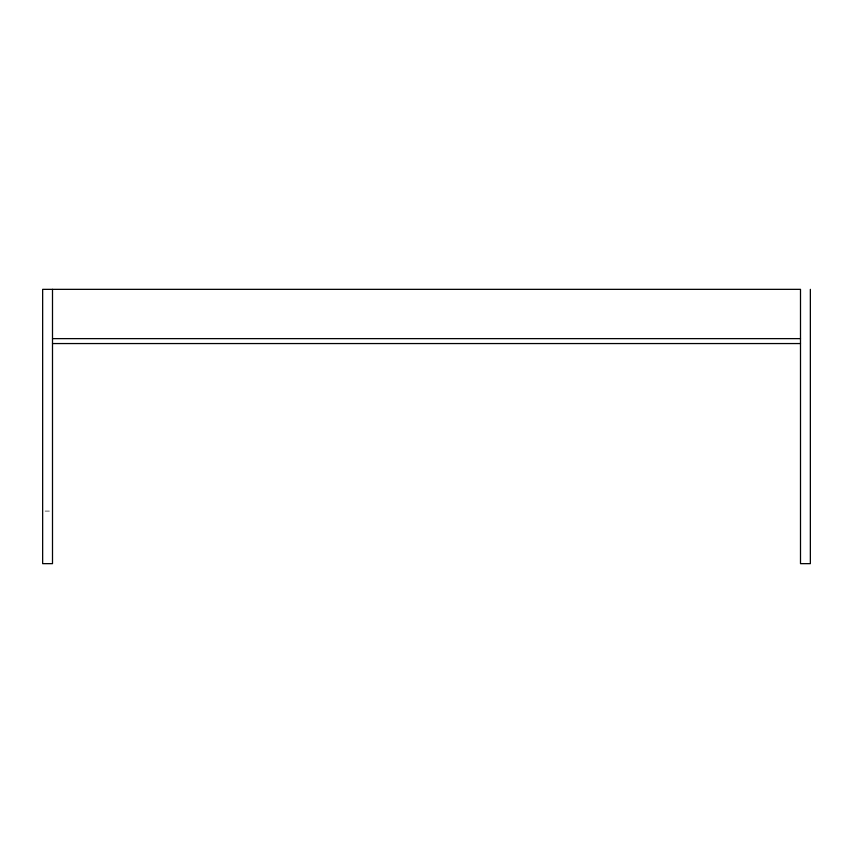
<?xml version="1.0" encoding="UTF-8"?>
<svg xmlns="http://www.w3.org/2000/svg" width="853" height="853" viewBox="0 0 853 853"><rect width="100%" height="100%" fill="white"/><g stroke="black" fill="none" stroke-linecap="round" stroke-linejoin="round"><path stroke-width="0.64" stroke-dasharray="4.26 3.2" d="M45.113 511.086L51.276 511.086"/><path stroke-width="1.28" d="M52.502 338.63L800.498 338.63M52.502 343.556L800.498 343.556M810.35 289.348L810.35 563.652L800.498 563.652L800.498 289.348L42.65 289.348L42.65 563.652L52.502 563.652L52.502 289.348"/></g></svg>
